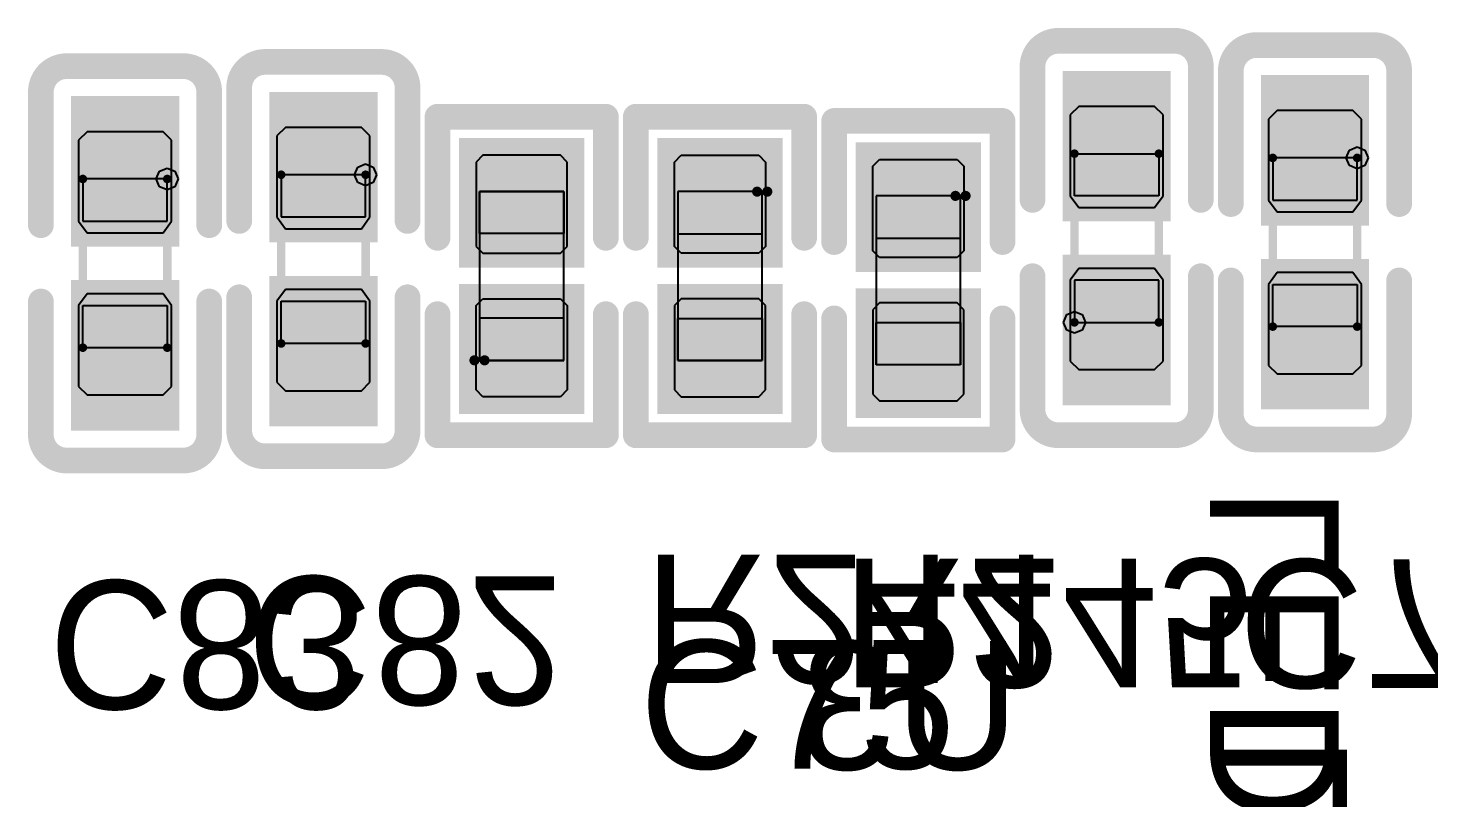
# Model space of a CAD drawing. Header units: millimetres. Extents: x 892 to 1144, y 1011 to 1123.
# Drawn here: x 983.48 to 991.78, y 1083.81 to 1088.37 of the extents above; entities that cross this region are included whole.
import ezdxf

# ---------------------------------------------------------------- set-up
doc = ezdxf.new("R2010")
doc.units = ezdxf.units.MM
for name, color, linetype in [('BottomLayer', 5, 'Continuous'), ('BottomOverlay', 54, 'Continuous'), ('BottomPaste', 16, 'Continuous'), ('BottomSolder', 6, 'Continuous'), ('Mechanical15', 56, 'Continuous'), ('Mechanical4', 56, 'Continuous'), ('Mechanical5', 56, 'Continuous'), ('Mechanical6', 56, 'Continuous'), ('TopOverlay', 2, 'Continuous')]:
    doc.layers.add(name, color=color, linetype=linetype)

msp = doc.modelspace()

# ---------------------------------------------------------------- linework, layer by layer
at = {"layer": 'BottomLayer'}
for points in [[(990.1954, 1087.275), (990.1954, 1088.0651), (989.6554, 1087.275), (989.6554, 1088.0651)], [(990.8304, 1088.0401), (990.8304, 1087.25), (991.3704, 1088.0401), (991.3704, 1087.25)], [(983.7804, 1087.9151), (983.7804, 1087.125), (984.3204, 1087.9151), (984.3204, 1087.125)], [(984.9554, 1087.9401), (984.9554, 1087.15), (985.4954, 1087.9401), (985.4954, 1087.15)], [(986.6704, 1087.05), (986.6704, 1087.6156), (986.1304, 1087.05), (986.1304, 1087.6156)], [(987.3054, 1087.6156), (987.3054, 1087.05), (987.8454, 1087.6156), (987.8454, 1087.05)], [(988.4804, 1087.5906), (988.4804, 1087.025), (989.0204, 1087.5906), (989.0204, 1087.025)], [(990.1954, 1086.1849), (990.1954, 1086.975), (989.6554, 1086.1849), (989.6554, 1086.975)], [(990.8304, 1086.95), (990.8304, 1086.1599), (991.3704, 1086.95), (991.3704, 1086.1599)], [(984.9554, 1086.85), (984.9554, 1086.0599), (985.4954, 1086.85), (985.4954, 1086.0599)], [(983.7804, 1086.825), (983.7804, 1086.0349), (984.3204, 1086.825), (984.3204, 1086.0349)], [(986.6704, 1086.1844), (986.6704, 1086.75), (986.1304, 1086.1844), (986.1304, 1086.75)], [(987.3054, 1086.75), (987.3054, 1086.1844), (987.8454, 1086.75), (987.8454, 1086.1844)], [(988.4804, 1086.725), (988.4804, 1086.1594), (989.0204, 1086.725), (989.0204, 1086.1594)]]:
    msp.add_solid(points, dxfattribs=at)
at = {"layer": 'BottomOverlay', "const_width": 0.1524}
for points in [[(989.4268, 1088.1413, -0.414214), (989.5792, 1088.2937)], [(990.2716, 1088.2937, -0.414214), (990.424, 1088.1413)], [(990.6018, 1088.1163, -0.414214), (990.7542, 1088.2687)], [(991.4466, 1088.2687, -0.414214), (991.599, 1088.1163)], [(984.7268, 1088.0163, -0.414214), (984.8792, 1088.1687)], [(985.5716, 1088.1687, -0.414214), (985.724, 1088.0163)], [(983.5518, 1087.9913, -0.414214), (983.7042, 1088.1437)], [(984.3966, 1088.1437, -0.414214), (984.549, 1087.9913)], [(989.5792, 1085.9563, -0.414214), (989.4268, 1086.1087)], [(990.424, 1086.1087, -0.414214), (990.2716, 1085.9563)], [(990.7542, 1085.9313, -0.414214), (990.6018, 1086.0837)], [(991.599, 1086.0837, -0.414214), (991.4466, 1085.9313)], [(983.7042, 1085.8063, -0.414214), (983.5518, 1085.9587)], [(984.549, 1085.9587, -0.414214), (984.3966, 1085.8063)], [(984.8792, 1085.8313, -0.414214), (984.7268, 1085.9837)], [(985.724, 1085.9837, -0.414214), (985.5716, 1085.8313)]]:
    msp.add_lwpolyline(points, format="xyb", dxfattribs=at)
for points in [[(989.5792, 1088.2937), (990.2716, 1088.2937)], [(990.7542, 1088.2687), (991.4466, 1088.2687)], [(984.8792, 1088.1687), (985.5716, 1088.1687)], [(983.7042, 1088.1437), (984.3966, 1088.1437)], [(989.4268, 1087.3512), (989.4268, 1088.1413)], [(990.424, 1087.3512), (990.424, 1088.1413)], [(990.6018, 1087.3262), (990.6018, 1088.1163)], [(991.599, 1087.3262), (991.599, 1088.1163)], [(984.7268, 1087.2262), (984.7268, 1088.0163)], [(985.724, 1087.2262), (985.724, 1088.0163)], [(983.5518, 1087.2012), (983.5518, 1087.9913)], [(984.549, 1087.2012), (984.549, 1087.9913)], [(985.9018, 1087.1262), (985.9018, 1087.8442)], [(985.9018, 1087.8442), (986.899, 1087.8442)], [(986.899, 1087.1262), (986.899, 1087.8442)], [(987.0768, 1087.8442), (988.074, 1087.8442)], [(987.0768, 1087.1262), (987.0768, 1087.8442)], [(988.074, 1087.1262), (988.074, 1087.8442)], [(988.2518, 1087.8192), (989.249, 1087.8192)], [(988.2518, 1087.1012), (988.2518, 1087.8192)], [(989.249, 1087.1012), (989.249, 1087.8192)], [(989.4268, 1086.1087), (989.4268, 1086.8988)], [(990.424, 1086.1087), (990.424, 1086.8988)], [(990.6018, 1086.0837), (990.6018, 1086.8738)], [(991.599, 1086.0837), (991.599, 1086.8738)], [(984.7268, 1085.9837), (984.7268, 1086.7738)], [(985.724, 1085.9837), (985.724, 1086.7738)], [(983.5518, 1085.9587), (983.5518, 1086.7488)], [(984.549, 1085.9587), (984.549, 1086.7488)], [(985.9018, 1085.9558), (985.9018, 1086.6738)], [(986.899, 1085.9558), (986.899, 1086.6738)], [(987.0768, 1085.9558), (987.0768, 1086.6738)], [(988.074, 1085.9558), (988.074, 1086.6738)], [(988.2518, 1085.9308), (988.2518, 1086.6488)], [(989.249, 1085.9308), (989.249, 1086.6488)], [(985.9018, 1085.9558), (986.899, 1085.9558)], [(987.0768, 1085.9558), (988.074, 1085.9558)], [(988.2518, 1085.9308), (989.249, 1085.9308)], [(989.5792, 1085.9563), (990.2716, 1085.9563)], [(990.7542, 1085.9313), (991.4466, 1085.9313)], [(983.7042, 1085.8063), (984.3966, 1085.8063)], [(984.8792, 1085.8313), (985.5716, 1085.8313)]]:
    msp.add_lwpolyline(points, dxfattribs=at)
at = {"layer": 'BottomOverlay', "const_width": 0.0762}
for points in [[(989.5411, 1088.2937, 1), (989.6173, 1088.2937, 1)], [(989.5411, 1088.2937, 1), (989.6173, 1088.2937, 1)], [(990.2335, 1088.2937, 1), (990.3097, 1088.2937, 1)], [(990.2335, 1088.2937, 1), (990.3097, 1088.2937, 1)], [(990.7161, 1088.2687, 1), (990.7923, 1088.2687, 1)], [(990.7161, 1088.2687, 1), (990.7923, 1088.2687, 1)], [(991.4085, 1088.2687, 1), (991.4847, 1088.2687, 1)], [(991.4085, 1088.2687, 1), (991.4847, 1088.2687, 1)], [(984.8411, 1088.1687, 1), (984.9173, 1088.1687, 1)], [(984.8411, 1088.1687, 1), (984.9173, 1088.1687, 1)], [(985.5335, 1088.1687, 1), (985.6097, 1088.1687, 1)], [(985.5335, 1088.1687, 1), (985.6097, 1088.1687, 1)], [(983.6661, 1088.1437, 1), (983.7423, 1088.1437, 1)], [(983.6661, 1088.1437, 1), (983.7423, 1088.1437, 1)], [(984.3585, 1088.1437, 1), (984.4347, 1088.1437, 1)], [(984.3585, 1088.1437, 1), (984.4347, 1088.1437, 1)], [(989.3887, 1088.1413, 1), (989.4649, 1088.1413, 1)], [(989.3887, 1088.1413, 1), (989.4649, 1088.1413, 1)], [(990.3859, 1088.1413, 1), (990.4621, 1088.1413, 1)], [(990.3859, 1088.1413, 1), (990.4621, 1088.1413, 1)], [(990.5637, 1088.1163, 1), (990.6399, 1088.1163, 1)], [(990.5637, 1088.1163, 1), (990.6399, 1088.1163, 1)], [(991.5609, 1088.1163, 1), (991.6371, 1088.1163, 1)], [(991.5609, 1088.1163, 1), (991.6371, 1088.1163, 1)], [(984.6887, 1088.0163, 1), (984.7649, 1088.0163, 1)], [(984.6887, 1088.0163, 1), (984.7649, 1088.0163, 1)], [(985.6859, 1088.0163, 1), (985.7621, 1088.0163, 1)], [(985.6859, 1088.0163, 1), (985.7621, 1088.0163, 1)], [(983.5137, 1087.9913, 1), (983.5899, 1087.9913, 1)], [(983.5137, 1087.9913, 1), (983.5899, 1087.9913, 1)], [(984.5109, 1087.9913, 1), (984.5871, 1087.9913, 1)], [(984.5109, 1087.9913, 1), (984.5871, 1087.9913, 1)], [(985.8637, 1087.8442, 1), (985.9399, 1087.8442, 1)], [(985.8637, 1087.8442, 1), (985.9399, 1087.8442, 1)], [(986.8609, 1087.8442, 1), (986.9371, 1087.8442, 1)], [(986.8609, 1087.8442, 1), (986.9371, 1087.8442, 1)], [(987.0387, 1087.8442, 1), (987.1149, 1087.8442, 1)], [(987.0387, 1087.8442, 1), (987.1149, 1087.8442, 1)], [(988.0359, 1087.8442, 1), (988.1121, 1087.8442, 1)], [(988.0359, 1087.8442, 1), (988.1121, 1087.8442, 1)], [(988.2137, 1087.8192, 1), (988.2899, 1087.8192, 1)], [(988.2137, 1087.8192, 1), (988.2899, 1087.8192, 1)], [(989.2109, 1087.8192, 1), (989.2871, 1087.8192, 1)], [(989.2109, 1087.8192, 1), (989.2871, 1087.8192, 1)], [(989.3887, 1087.3512, 1), (989.4649, 1087.3512, 1)], [(990.3859, 1087.3512, 1), (990.4621, 1087.3512, 1)], [(990.5637, 1087.3262, 1), (990.6399, 1087.3262, 1)], [(991.5609, 1087.3262, 1), (991.6371, 1087.3262, 1)], [(983.5137, 1087.2012, 1), (983.5899, 1087.2012, 1)], [(984.5109, 1087.2012, 1), (984.5871, 1087.2012, 1)], [(984.6887, 1087.2262, 1), (984.7649, 1087.2262, 1)], [(985.6859, 1087.2262, 1), (985.7621, 1087.2262, 1)], [(985.8637, 1087.1262, 1), (985.9399, 1087.1262, 1)], [(986.8609, 1087.1262, 1), (986.9371, 1087.1262, 1)], [(987.0387, 1087.1262, 1), (987.1149, 1087.1262, 1)], [(988.0359, 1087.1262, 1), (988.1121, 1087.1262, 1)], [(988.2137, 1087.1012, 1), (988.2899, 1087.1012, 1)], [(989.2109, 1087.1012, 1), (989.2871, 1087.1012, 1)], [(989.3887, 1086.8988, 1), (989.4649, 1086.8988, 1)], [(990.3859, 1086.8988, 1), (990.4621, 1086.8988, 1)], [(990.5637, 1086.8738, 1), (990.6399, 1086.8738, 1)], [(991.5609, 1086.8738, 1), (991.6371, 1086.8738, 1)], [(984.6887, 1086.7738, 1), (984.7649, 1086.7738, 1)], [(985.6859, 1086.7738, 1), (985.7621, 1086.7738, 1)], [(983.5137, 1086.7488, 1), (983.5899, 1086.7488, 1)], [(984.5109, 1086.7488, 1), (984.5871, 1086.7488, 1)], [(985.8637, 1086.6738, 1), (985.9399, 1086.6738, 1)], [(986.8609, 1086.6738, 1), (986.9371, 1086.6738, 1)], [(987.0387, 1086.6738, 1), (987.1149, 1086.6738, 1)], [(988.0359, 1086.6738, 1), (988.1121, 1086.6738, 1)], [(988.2137, 1086.6488, 1), (988.2899, 1086.6488, 1)], [(989.2109, 1086.6488, 1), (989.2871, 1086.6488, 1)], [(989.3887, 1086.1087, 1), (989.4649, 1086.1087, 1)], [(989.3887, 1086.1087, 1), (989.4649, 1086.1087, 1)], [(990.3859, 1086.1087, 1), (990.4621, 1086.1087, 1)], [(990.3859, 1086.1087, 1), (990.4621, 1086.1087, 1)], [(990.5637, 1086.0837, 1), (990.6399, 1086.0837, 1)], [(990.5637, 1086.0837, 1), (990.6399, 1086.0837, 1)], [(991.5609, 1086.0837, 1), (991.6371, 1086.0837, 1)], [(991.5609, 1086.0837, 1), (991.6371, 1086.0837, 1)], [(983.5137, 1085.9587, 1), (983.5899, 1085.9587, 1)], [(983.5137, 1085.9587, 1), (983.5899, 1085.9587, 1)], [(984.5109, 1085.9587, 1), (984.5871, 1085.9587, 1)], [(984.5109, 1085.9587, 1), (984.5871, 1085.9587, 1)], [(984.6887, 1085.9837, 1), (984.7649, 1085.9837, 1)], [(984.6887, 1085.9837, 1), (984.7649, 1085.9837, 1)], [(985.6859, 1085.9837, 1), (985.7621, 1085.9837, 1)], [(985.6859, 1085.9837, 1), (985.7621, 1085.9837, 1)], [(985.8637, 1085.9558, 1), (985.9399, 1085.9558, 1)], [(985.8637, 1085.9558, 1), (985.9399, 1085.9558, 1)], [(986.8609, 1085.9558, 1), (986.9371, 1085.9558, 1)], [(986.8609, 1085.9558, 1), (986.9371, 1085.9558, 1)], [(987.0387, 1085.9558, 1), (987.1149, 1085.9558, 1)], [(987.0387, 1085.9558, 1), (987.1149, 1085.9558, 1)], [(988.0359, 1085.9558, 1), (988.1121, 1085.9558, 1)], [(988.0359, 1085.9558, 1), (988.1121, 1085.9558, 1)], [(988.2137, 1085.9308, 1), (988.2899, 1085.9308, 1)], [(988.2137, 1085.9308, 1), (988.2899, 1085.9308, 1)], [(989.2109, 1085.9308, 1), (989.2871, 1085.9308, 1)], [(989.2109, 1085.9308, 1), (989.2871, 1085.9308, 1)], [(989.5411, 1085.9563, 1), (989.6173, 1085.9563, 1)], [(989.5411, 1085.9563, 1), (989.6173, 1085.9563, 1)], [(990.2335, 1085.9563, 1), (990.3097, 1085.9563, 1)], [(990.2335, 1085.9563, 1), (990.3097, 1085.9563, 1)], [(990.7161, 1085.9313, 1), (990.7923, 1085.9313, 1)], [(990.7161, 1085.9313, 1), (990.7923, 1085.9313, 1)], [(991.4085, 1085.9313, 1), (991.4847, 1085.9313, 1)], [(991.4085, 1085.9313, 1), (991.4847, 1085.9313, 1)], [(983.6661, 1085.8063, 1), (983.7423, 1085.8063, 1)], [(983.6661, 1085.8063, 1), (983.7423, 1085.8063, 1)], [(984.3585, 1085.8063, 1), (984.4347, 1085.8063, 1)], [(984.3585, 1085.8063, 1), (984.4347, 1085.8063, 1)], [(984.8411, 1085.8313, 1), (984.9173, 1085.8313, 1)], [(984.8411, 1085.8313, 1), (984.9173, 1085.8313, 1)], [(985.5335, 1085.8313, 1), (985.6097, 1085.8313, 1)], [(985.5335, 1085.8313, 1), (985.6097, 1085.8313, 1)]]:
    msp.add_lwpolyline(points, format="xyb", close=True, dxfattribs=at)
at = {"layer": 'BottomPaste'}
for p, q in [((989.7004, 1087.905), (989.6504, 1087.855)), ((989.6504, 1087.855), (989.6504, 1087.375)), ((990.1504, 1087.905), (989.7004, 1087.905)), ((990.2004, 1087.855), (990.1504, 1087.905)), ((990.2004, 1087.375), (990.2004, 1087.855)), ((990.8754, 1087.88), (990.8254, 1087.83)), ((990.8254, 1087.83), (990.8254, 1087.35)), ((991.3254, 1087.88), (990.8754, 1087.88)), ((991.3754, 1087.83), (991.3254, 1087.88)), ((991.3754, 1087.35), (991.3754, 1087.83)), ((983.8254, 1087.755), (983.7754, 1087.705)), ((984.2754, 1087.755), (983.8254, 1087.755)), ((984.3254, 1087.705), (984.2754, 1087.755)), ((985.0004, 1087.78), (984.9504, 1087.73)), ((985.4504, 1087.78), (985.0004, 1087.78)), ((985.5004, 1087.73), (985.4504, 1087.78)), ((983.7754, 1087.705), (983.7754, 1087.225)), ((984.3254, 1087.225), (984.3254, 1087.705)), ((984.9504, 1087.73), (984.9504, 1087.25)), ((985.5004, 1087.25), (985.5004, 1087.73)), ((986.1704, 1087.6156), (986.1304, 1087.5756)), ((986.1304, 1087.5756), (986.1304, 1087.075)), ((986.6304, 1087.6156), (986.1704, 1087.6156)), ((986.6704, 1087.5756), (986.6304, 1087.6156)), ((986.6704, 1087.075), (986.6704, 1087.5756)), ((987.3054, 1087.5756), (987.3454, 1087.6156)), ((987.3054, 1087.075), (987.3054, 1087.5756)), ((987.3454, 1087.6156), (987.8054, 1087.6156)), ((987.8054, 1087.6156), (987.8454, 1087.5756)), ((987.8454, 1087.5756), (987.8454, 1087.075)), ((988.4804, 1087.5506), (988.5204, 1087.5906)), ((988.5204, 1087.5906), (988.9804, 1087.5906)), ((988.9804, 1087.5906), (989.0204, 1087.5506)), ((988.4804, 1087.05), (988.4804, 1087.5506)), ((989.0204, 1087.5506), (989.0204, 1087.05)), ((989.6504, 1087.375), (989.7004, 1087.305)), ((990.1504, 1087.305), (990.2004, 1087.375)), ((990.8254, 1087.35), (990.8754, 1087.28)), ((991.3254, 1087.28), (991.3754, 1087.35)), ((984.9504, 1087.25), (985.0004, 1087.18)), ((985.4504, 1087.18), (985.5004, 1087.25)), ((989.7004, 1087.305), (990.1504, 1087.305)), ((990.8754, 1087.28), (991.3254, 1087.28)), ((983.7754, 1087.225), (983.8254, 1087.155)), ((984.2754, 1087.155), (984.3254, 1087.225)), ((985.0004, 1087.18), (985.4504, 1087.18)), ((983.8254, 1087.155), (984.2754, 1087.155)), ((986.1304, 1087.075), (986.1704, 1087.035)), ((986.1704, 1087.035), (986.6304, 1087.035)), ((986.6304, 1087.035), (986.6704, 1087.075)), ((987.3454, 1087.035), (987.3054, 1087.075)), ((987.8054, 1087.035), (987.3454, 1087.035)), ((987.8454, 1087.075), (987.8054, 1087.035)), ((988.5204, 1087.01), (988.4804, 1087.05)), ((988.9804, 1087.01), (988.5204, 1087.01)), ((989.0204, 1087.05), (988.9804, 1087.01)), ((989.7004, 1086.945), (989.6504, 1086.875)), ((990.1504, 1086.945), (989.7004, 1086.945)), ((990.2004, 1086.875), (990.1504, 1086.945)), ((990.8754, 1086.92), (990.8254, 1086.85)), ((991.3254, 1086.92), (990.8754, 1086.92)), ((991.3754, 1086.85), (991.3254, 1086.92)), ((989.6504, 1086.875), (989.6504, 1086.395)), ((990.2004, 1086.395), (990.2004, 1086.875)), ((990.8254, 1086.85), (990.8254, 1086.37)), ((991.3754, 1086.37), (991.3754, 1086.85)), ((983.8254, 1086.795), (983.7754, 1086.725)), ((984.2754, 1086.795), (983.8254, 1086.795)), ((984.3254, 1086.725), (984.2754, 1086.795)), ((985.0004, 1086.82), (984.9504, 1086.75)), ((984.9504, 1086.75), (984.9504, 1086.27)), ((985.4504, 1086.82), (985.0004, 1086.82)), ((985.5004, 1086.75), (985.4504, 1086.82)), ((985.5004, 1086.27), (985.5004, 1086.75)), ((986.1304, 1086.725), (986.1704, 1086.765)), ((986.1704, 1086.765), (986.6304, 1086.765)), ((986.6304, 1086.765), (986.6704, 1086.725)), ((987.3454, 1086.765), (987.3054, 1086.725)), ((987.8054, 1086.765), (987.3454, 1086.765)), ((987.8454, 1086.725), (987.8054, 1086.765)), ((983.7754, 1086.725), (983.7754, 1086.245)), ((984.3254, 1086.245), (984.3254, 1086.725)), ((986.1304, 1086.2244), (986.1304, 1086.725)), ((986.6704, 1086.725), (986.6704, 1086.2244)), ((987.3054, 1086.725), (987.3054, 1086.2244)), ((987.8454, 1086.2244), (987.8454, 1086.725)), ((988.5204, 1086.74), (988.4804, 1086.7)), ((988.4804, 1086.7), (988.4804, 1086.1994)), ((988.9804, 1086.74), (988.5204, 1086.74)), ((989.0204, 1086.7), (988.9804, 1086.74)), ((989.0204, 1086.1994), (989.0204, 1086.7)), ((989.6504, 1086.395), (989.7004, 1086.345)), ((989.7004, 1086.345), (990.1504, 1086.345)), ((990.1504, 1086.345), (990.2004, 1086.395)), ((990.8254, 1086.37), (990.8754, 1086.32)), ((991.3254, 1086.32), (991.3754, 1086.37)), ((984.9504, 1086.27), (985.0004, 1086.22)), ((985.4504, 1086.22), (985.5004, 1086.27)), ((990.8754, 1086.32), (991.3254, 1086.32)), ((983.7754, 1086.245), (983.8254, 1086.195)), ((983.8254, 1086.195), (984.2754, 1086.195)), ((984.2754, 1086.195), (984.3254, 1086.245)), ((985.0004, 1086.22), (985.4504, 1086.22)), ((986.1704, 1086.1844), (986.1304, 1086.2244)), ((986.6304, 1086.1844), (986.1704, 1086.1844)), ((986.6704, 1086.2244), (986.6304, 1086.1844)), ((987.3054, 1086.2244), (987.3454, 1086.1844)), ((987.3454, 1086.1844), (987.8054, 1086.1844)), ((987.8054, 1086.1844), (987.8454, 1086.2244)), ((988.4804, 1086.1994), (988.5204, 1086.1594)), ((988.9804, 1086.1594), (989.0204, 1086.1994)), ((988.5204, 1086.1594), (988.9804, 1086.1594))]:
    msp.add_line(p, q, dxfattribs=at)
for points in [[(990.1954, 1087.275), (990.1954, 1088.0651), (989.6554, 1087.275), (989.6554, 1088.0651)], [(990.8304, 1088.0401), (990.8304, 1087.25), (991.3704, 1088.0401), (991.3704, 1087.25)], [(983.7804, 1087.9151), (983.7804, 1087.125), (984.3204, 1087.9151), (984.3204, 1087.125)], [(984.9554, 1087.9401), (984.9554, 1087.15), (985.4954, 1087.9401), (985.4954, 1087.15)], [(986.6704, 1087.05), (986.6704, 1087.6156), (986.1304, 1087.05), (986.1304, 1087.6156)], [(987.3054, 1087.6156), (987.3054, 1087.05), (987.8454, 1087.6156), (987.8454, 1087.05)], [(988.4804, 1087.5906), (988.4804, 1087.025), (989.0204, 1087.5906), (989.0204, 1087.025)], [(990.1954, 1086.1849), (990.1954, 1086.975), (989.6554, 1086.1849), (989.6554, 1086.975)], [(990.8304, 1086.95), (990.8304, 1086.1599), (991.3704, 1086.95), (991.3704, 1086.1599)], [(984.9554, 1086.85), (984.9554, 1086.0599), (985.4954, 1086.85), (985.4954, 1086.0599)], [(983.7804, 1086.825), (983.7804, 1086.0349), (984.3204, 1086.825), (984.3204, 1086.0349)], [(986.6704, 1086.1844), (986.6704, 1086.75), (986.1304, 1086.1844), (986.1304, 1086.75)], [(987.3054, 1086.75), (987.3054, 1086.1844), (987.8454, 1086.75), (987.8454, 1086.1844)], [(988.4804, 1086.725), (988.4804, 1086.1594), (989.0204, 1086.725), (989.0204, 1086.1594)]]:
    msp.add_solid(points, dxfattribs=at)
at = {"layer": 'BottomSolder'}
for points in [[(990.2462, 1087.2242), (990.2462, 1088.1159), (989.6046, 1087.2242), (989.6046, 1088.1159)], [(990.7796, 1088.0909), (990.7796, 1087.1992), (991.4212, 1088.0909), (991.4212, 1087.1992)], [(984.9046, 1087.9909), (984.9046, 1087.0992), (985.5462, 1087.9909), (985.5462, 1087.0992)], [(983.7296, 1087.9659), (983.7296, 1087.0742), (984.3712, 1087.9659), (984.3712, 1087.0742)], [(986.772, 1086.9484), (986.772, 1087.7172), (986.0288, 1086.9484), (986.0288, 1087.7172)], [(987.2038, 1087.7172), (987.2038, 1086.9484), (987.947, 1087.7172), (987.947, 1086.9484)], [(988.3788, 1087.6922), (988.3788, 1086.9234), (989.122, 1087.6922), (989.122, 1086.9234)], [(990.2462, 1086.1341), (990.2462, 1087.0258), (989.6046, 1086.1341), (989.6046, 1087.0258)], [(990.7796, 1087.0008), (990.7796, 1086.1091), (991.4212, 1087.0008), (991.4212, 1086.1091)], [(983.7296, 1086.8758), (983.7296, 1085.9841), (984.3712, 1086.8758), (984.3712, 1085.9841)], [(984.9046, 1086.9008), (984.9046, 1086.0091), (985.5462, 1086.9008), (985.5462, 1086.0091)], [(986.772, 1086.0828), (986.772, 1086.8516), (986.0288, 1086.0828), (986.0288, 1086.8516)], [(987.2038, 1086.8516), (987.2038, 1086.0828), (987.947, 1086.8516), (987.947, 1086.0828)], [(988.3788, 1086.8266), (988.3788, 1086.0578), (989.122, 1086.8266), (989.122, 1086.0578)]]:
    msp.add_solid(points, dxfattribs=at)
at = {"layer": 'Mechanical15'}
for p, q in [((991.3045, 1087.6459), (991.3504, 1087.6649)), ((991.3504, 1087.6649), (991.3963, 1087.6459)), ((989.6754, 1087.375), (989.6754, 1087.625)), ((989.6754, 1087.625), (990.1754, 1087.625)), ((990.1754, 1087.625), (990.1754, 1087.375)), ((991.3504, 1087.6), (990.8504, 1087.6)), ((990.8504, 1087.6), (990.8504, 1087.35)), ((991.2854, 1087.6), (991.3045, 1087.6459)), ((991.3045, 1087.5541), (991.2854, 1087.6)), ((991.3504, 1087.35), (991.3504, 1087.6)), ((991.3963, 1087.6459), (991.4153, 1087.6)), ((991.4153, 1087.6), (991.3963, 1087.5541)), ((984.2355, 1087.475), (984.2545, 1087.5209)), ((984.2545, 1087.5209), (984.3004, 1087.5399)), ((984.3004, 1087.5399), (984.3463, 1087.5209)), ((984.3463, 1087.5209), (984.3653, 1087.475)), ((985.4754, 1087.5), (984.9754, 1087.5)), ((984.9754, 1087.5), (984.9754, 1087.25)), ((985.4104, 1087.5), (985.4295, 1087.5459)), ((985.4295, 1087.4541), (985.4104, 1087.5)), ((985.4295, 1087.5459), (985.4754, 1087.5649)), ((985.4754, 1087.5649), (985.5213, 1087.5459)), ((985.4754, 1087.25), (985.4754, 1087.5)), ((985.5213, 1087.5459), (985.5403, 1087.5)), ((985.5403, 1087.5), (985.5213, 1087.4541)), ((991.3504, 1087.5351), (991.3045, 1087.5541)), ((991.3963, 1087.5541), (991.3504, 1087.5351)), ((984.3004, 1087.475), (983.8004, 1087.475)), ((983.8004, 1087.475), (983.8004, 1087.225)), ((984.2545, 1087.4291), (984.2355, 1087.475)), ((984.3004, 1087.4101), (984.2545, 1087.4291)), ((984.3004, 1087.225), (984.3004, 1087.475)), ((984.3463, 1087.4291), (984.3004, 1087.4101)), ((984.3653, 1087.475), (984.3463, 1087.4291)), ((985.4754, 1087.4351), (985.4295, 1087.4541)), ((985.5213, 1087.4541), (985.4754, 1087.4351)), ((990.1754, 1087.375), (989.6754, 1087.375)), ((990.8504, 1087.35), (991.3504, 1087.35)), ((984.9754, 1087.25), (985.4754, 1087.25)), ((983.8004, 1087.225), (984.3004, 1087.225)), ((989.6754, 1086.875), (989.6754, 1086.625)), ((990.1754, 1086.875), (989.6754, 1086.875)), ((990.1754, 1086.625), (990.1754, 1086.875)), ((990.8504, 1086.6), (990.8504, 1086.85)), ((990.8504, 1086.85), (991.3504, 1086.85)), ((991.3504, 1086.85), (991.3504, 1086.6)), ((984.9754, 1086.5), (984.9754, 1086.75)), ((984.9754, 1086.75), (985.4754, 1086.75)), ((985.4754, 1086.75), (985.4754, 1086.5)), ((983.8004, 1086.475), (983.8004, 1086.725)), ((983.8004, 1086.725), (984.3004, 1086.725)), ((984.3004, 1086.725), (984.3004, 1086.475)), ((989.6104, 1086.625), (989.6294, 1086.6709)), ((989.6294, 1086.6709), (989.6754, 1086.6899)), ((989.6754, 1086.6899), (989.7213, 1086.6709)), ((989.7213, 1086.6709), (989.7403, 1086.625)), ((989.6294, 1086.5791), (989.6104, 1086.625)), ((989.6754, 1086.625), (990.1754, 1086.625)), ((989.7403, 1086.625), (989.7213, 1086.5791)), ((991.3504, 1086.6), (990.8504, 1086.6)), ((985.4754, 1086.5), (984.9754, 1086.5)), ((989.6754, 1086.5601), (989.6294, 1086.5791)), ((989.7213, 1086.5791), (989.6754, 1086.5601)), ((984.3004, 1086.475), (983.8004, 1086.475))]:
    msp.add_line(p, q, dxfattribs=at)
at = {"layer": 'Mechanical15', "const_width": 0.0508}
for points in [[(989.6754, 1086.625), (989.6754, 1087.625)], [(989.6754, 1087.625), (990.1754, 1087.625)], [(990.1754, 1086.625), (990.1754, 1087.625)], [(990.8504, 1086.6), (990.8504, 1087.6)], [(990.8504, 1087.6), (991.3504, 1087.6)], [(991.3504, 1086.6), (991.3504, 1087.6)], [(983.8004, 1086.475), (983.8004, 1087.475)], [(983.8004, 1087.475), (984.3004, 1087.475)], [(984.3004, 1086.475), (984.3004, 1087.475)], [(984.9754, 1086.5), (984.9754, 1087.5)], [(984.9754, 1087.5), (985.4754, 1087.5)], [(985.4754, 1086.5), (985.4754, 1087.5)], [(989.6754, 1086.625), (990.1754, 1086.625)], [(990.8504, 1086.6), (991.3504, 1086.6)], [(983.8004, 1086.475), (984.3004, 1086.475)], [(984.9754, 1086.5), (985.4754, 1086.5)]]:
    msp.add_lwpolyline(points, dxfattribs=at)
at = {"layer": 'Mechanical15', "const_width": 0.0254}
for points in [[(989.6627, 1087.625, 1), (989.6881, 1087.625, 1)], [(989.6627, 1087.625, 1), (989.6881, 1087.625, 1)], [(990.1627, 1087.625, 1), (990.1881, 1087.625, 1)], [(990.1627, 1087.625, 1), (990.1881, 1087.625, 1)], [(990.8377, 1087.6, 1), (990.8631, 1087.6, 1)], [(990.8377, 1087.6, 1), (990.8631, 1087.6, 1)], [(991.3377, 1087.6, 1), (991.3631, 1087.6, 1)], [(991.3377, 1087.6, 1), (991.3631, 1087.6, 1)], [(983.7877, 1087.475, 1), (983.8131, 1087.475, 1)], [(983.7877, 1087.475, 1), (983.8131, 1087.475, 1)], [(984.2877, 1087.475, 1), (984.3131, 1087.475, 1)], [(984.2877, 1087.475, 1), (984.3131, 1087.475, 1)], [(984.9627, 1087.5, 1), (984.9881, 1087.5, 1)], [(984.9627, 1087.5, 1), (984.9881, 1087.5, 1)], [(985.4627, 1087.5, 1), (985.4881, 1087.5, 1)], [(985.4627, 1087.5, 1), (985.4881, 1087.5, 1)], [(989.6627, 1086.625, 1), (989.6881, 1086.625, 1)], [(989.6627, 1086.625, 1), (989.6881, 1086.625, 1)], [(990.1627, 1086.625, 1), (990.1881, 1086.625, 1)], [(990.1627, 1086.625, 1), (990.1881, 1086.625, 1)], [(990.8377, 1086.6, 1), (990.8631, 1086.6, 1)], [(990.8377, 1086.6, 1), (990.8631, 1086.6, 1)], [(991.3377, 1086.6, 1), (991.3631, 1086.6, 1)], [(991.3377, 1086.6, 1), (991.3631, 1086.6, 1)], [(983.7877, 1086.475, 1), (983.8131, 1086.475, 1)], [(983.7877, 1086.475, 1), (983.8131, 1086.475, 1)], [(984.2877, 1086.475, 1), (984.3131, 1086.475, 1)], [(984.2877, 1086.475, 1), (984.3131, 1086.475, 1)], [(984.9627, 1086.5, 1), (984.9881, 1086.5, 1)], [(984.9627, 1086.5, 1), (984.9881, 1086.5, 1)], [(985.4627, 1086.5, 1), (985.4881, 1086.5, 1)], [(985.4627, 1086.5, 1), (985.4881, 1086.5, 1)]]:
    msp.add_lwpolyline(points, format="xyb", close=True, dxfattribs=at)
at = {"layer": 'Mechanical4'}
for p, q in [((986.1502, 1087.4001), (986.1502, 1086.4001)), ((986.6503, 1087.4001), (986.1502, 1087.4001)), ((986.6503, 1086.4001), (986.6503, 1087.4001)), ((987.8256, 1087.3999), (987.3254, 1087.3999)), ((987.3254, 1087.3999), (987.3254, 1086.3999)), ((987.8256, 1086.3999), (987.8256, 1087.3999)), ((989.0006, 1087.3749), (988.5004, 1087.3749)), ((988.5004, 1087.3749), (988.5004, 1086.3749)), ((989.0006, 1086.3749), (989.0006, 1087.3749)), ((986.1502, 1086.4001), (986.6503, 1086.4001)), ((987.3254, 1086.3999), (987.8256, 1086.3999)), ((988.5004, 1086.3749), (989.0006, 1086.3749))]:
    msp.add_line(p, q, dxfattribs=at)
at = {"layer": 'Mechanical5'}
for p, q in [((986.1504, 1087.151), (986.1504, 1087.401)), ((986.1504, 1087.401), (986.6504, 1087.401)), ((986.6504, 1087.401), (986.6504, 1087.151)), ((987.8254, 1087.4), (987.3254, 1087.4)), ((987.3254, 1087.4), (987.3254, 1087.15)), ((987.8254, 1087.15), (987.8254, 1087.4)), ((989.0004, 1087.375), (988.5004, 1087.375)), ((988.5004, 1087.375), (988.5004, 1087.125)), ((989.0004, 1087.125), (989.0004, 1087.375)), ((986.6504, 1087.151), (986.1504, 1087.151)), ((987.3254, 1087.15), (987.8254, 1087.15)), ((988.5004, 1087.125), (989.0004, 1087.125)), ((986.1504, 1086.65), (986.1504, 1086.4)), ((986.6504, 1086.65), (986.1504, 1086.65)), ((986.6504, 1086.4), (986.6504, 1086.65)), ((987.3254, 1086.399), (987.3254, 1086.649)), ((987.3254, 1086.649), (987.8254, 1086.649)), ((987.8254, 1086.649), (987.8254, 1086.399)), ((988.5004, 1086.374), (988.5004, 1086.624)), ((988.5004, 1086.624), (989.0004, 1086.624)), ((989.0004, 1086.624), (989.0004, 1086.374)), ((986.1504, 1086.4), (986.6504, 1086.4)), ((987.8254, 1086.399), (987.3254, 1086.399)), ((989.0004, 1086.374), (988.5004, 1086.374))]:
    msp.add_line(p, q, dxfattribs=at)
at = {"layer": 'Mechanical6'}
for points, const_width in [([(987.8553, 1087.3999, 1), (987.7953, 1087.3999, 1)], 0.06), ([(987.7803, 1087.3999, 1), (987.8103, 1087.3999, 1)], 0.03), ([(987.8403, 1087.3999, 1), (987.8703, 1087.3999, 1)], 0.03), ([(989.0303, 1087.3749, 1), (988.9703, 1087.3749, 1)], 0.06), ([(988.9553, 1087.3749, 1), (988.9853, 1087.3749, 1)], 0.03), ([(989.0153, 1087.3749, 1), (989.0453, 1087.3749, 1)], 0.03), ([(986.1804, 1086.4001, 1), (986.1205, 1086.4001, 1)], 0.06), ([(986.1055, 1086.4001, 1), (986.1355, 1086.4001, 1)], 0.03), ([(986.1654, 1086.4001, 1), (986.1954, 1086.4001, 1)], 0.03)]:
    msp.add_lwpolyline(points, format="xyb", close=True, dxfattribs=dict(at, const_width=const_width))

# ---------------------------------------------------------------- texts
at = {"layer": 'BottomOverlay', "text_generation_flag": 2}
for s, rotation, p in [('LED8', 90, (991.2402, 1085.6516)), ('R244', 180, (987.1242, 1085.249)), ('R245', 180, (988.2992, 1085.224)), ('C78', 180, (990.6492, 1085.2204)), ('C83', 180, (983.5992, 1085.0954)), ('C82', 180, (984.7742, 1085.1204)), ('LED7', 90, (991.2902, 1084.1766))]:
    msp.add_text(s, height=0.762, rotation=rotation, dxfattribs=at).set_placement(p)
msp.add_text('U3', height=0.762, dxfattribs=at).set_placement((989.348, 1083.9742))
at = {"layer": 'TopOverlay'}
msp.add_text('C75', height=0.762, dxfattribs=at).set_placement((987.0992, 1083.9796))

doc.saveas('drawing.dxf')
